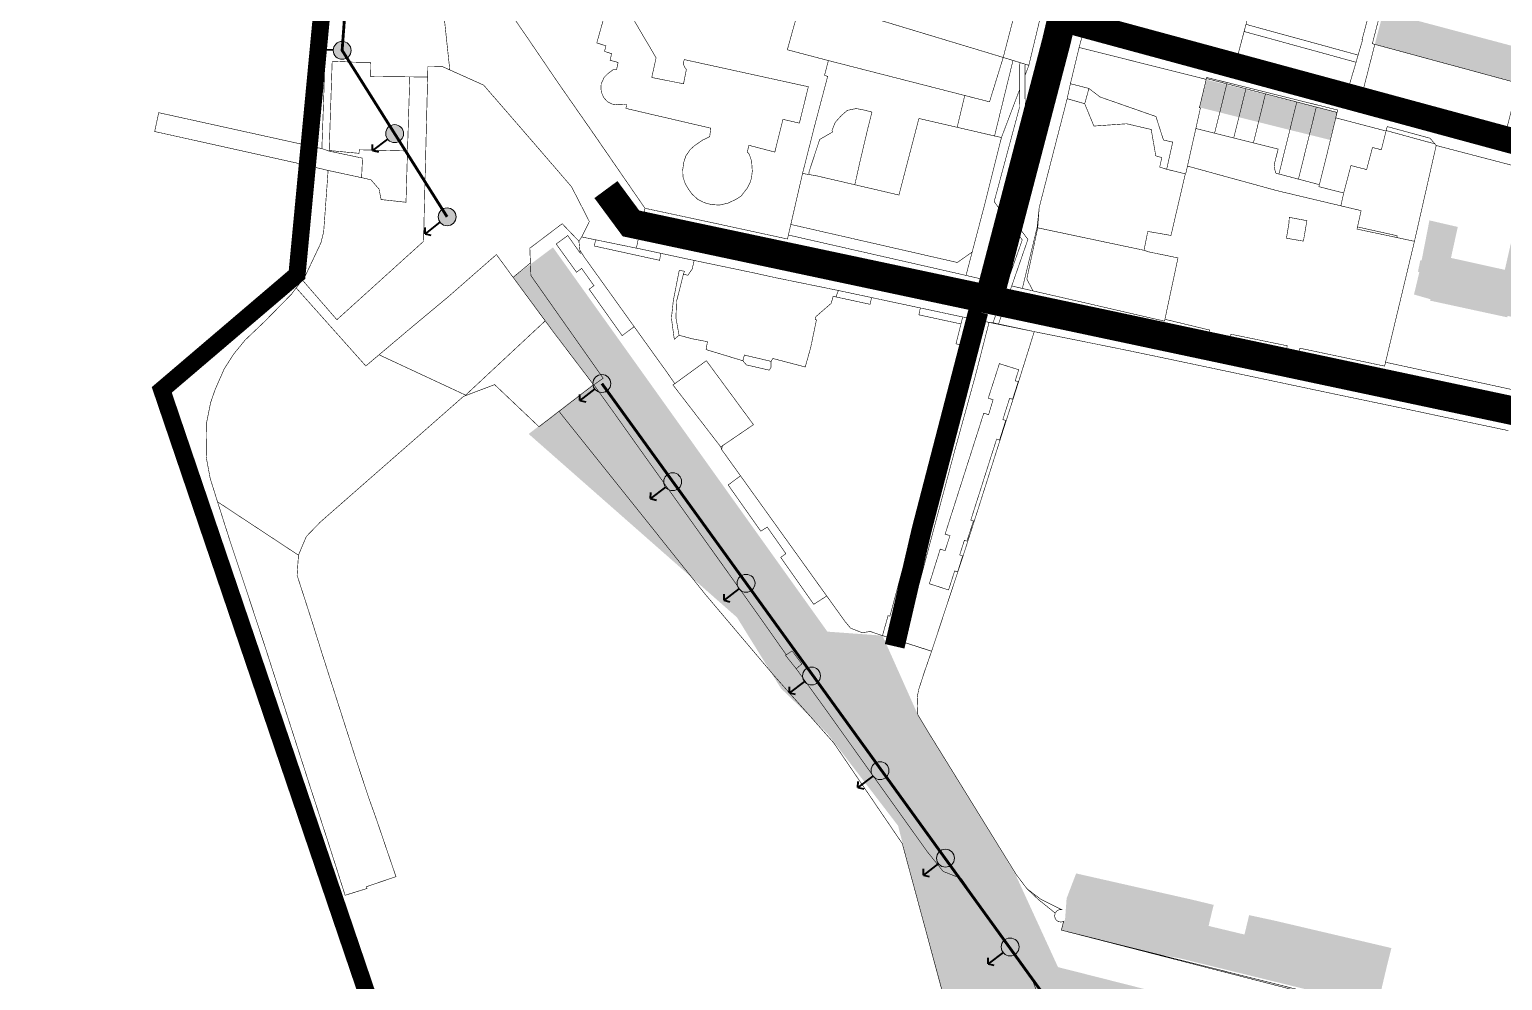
# Model space of a CAD drawing. Header units: millimetres. Extents: x 21689 to 31331, y 37531 to 43751.
# Drawn here: x 25357 to 25871, y 42694 to 43026 of the extents above; entities that cross this region are included whole.
import ezdxf

# ---------------------------------------------------------------- set-up
doc = ezdxf.new("R2010")
doc.units = ezdxf.units.MM
doc.linetypes.add('DASHEDX2', pattern=[1.5, 1, -0.5])
doc.linetypes.add('МЕЖА', pattern=[4, 1, -1, 1, -1])
for name, color, linetype, lineweight in [('0 . 11 - границы ДМ проект', 10, 'МЕЖА', 0), ('0.15 - Видовые раскрытия', 22, 'Continuous', 9), ('CONTUR', 150, 'Continuous', 9)]:
    doc.layers.add(name, color=color, linetype=linetype, lineweight=lineweight)
doc.layers.add('00 Дороги', color=252, linetype='Continuous', lineweight=9, transparency=0.2)
doc.layers.add('24. ценная дореволюц постройка', color=192, linetype='Continuous', lineweight=13, transparency=0.4)
doc.layers.add('00 Парки и скверы', color=114, linetype='Continuous', lineweight=9, true_color=0x00a945, transparency=0.5)
doc.layers.add('25. ценная историческая застройка сов пер', color=92, linetype='Continuous', lineweight=0, true_color=0x19df16)
doc.linetypes.add('474_2', pattern='A,1,-0.5,[222,geobl2.shx,S=0.1,R=0,X=0,Y=0],-0.5,3', length=5)

# ---------------------------------------------------------------- blocks, each defined once
blk = doc.blocks.new('участки все')
at = {"layer": 'CONTUR', "const_width": 0.2}
for points in [[(2637.72, 5389.82), (2643.83, 5380.96), (2654.81, 5364.81), (2666.89, 5347.5), (2685.04, 5321.14), (2682.03, 5307.23), (2662.95, 5311.14), (2665.63, 5316.53), (2662.67, 5322.31), (2661.99, 5323.65), (2659.42, 5328.64), (2651.29, 5338.09), (2650.46, 5339.05), (2642.74, 5348), (2632.02, 5360.35), (2628.75, 5364.13), (2616.94, 5369.43), (2611.5, 5420.56)], [(2611.49, 5420.56), (2616.94, 5369.43), (2614.25, 5370.65), (2609.3, 5370.64), (2609.22, 5366.95), (2602.98, 5367.02), (2589.21, 5367.17), (2589.26, 5369.6), (2589.3, 5372.04), (2583.26, 5372.14), (2581.68, 5372.22), (2577.53, 5372.41), (2575.91, 5372.49), (2574.86, 5341.3), (2575.05, 5341.28), (2577.2, 5341.08), (2579.3, 5340.88), (2585.27, 5340.32), (2585.39, 5341.56), (2602.18, 5341.14), (2601.66, 5323.24), (2592.98, 5324.19), (2592.26, 5327.83), (2589.45, 5331.07), (2586.17, 5331.83), (2586.49, 5338.63), (2574.86, 5341.1), (2572.31, 5341.96), (2572.99, 5360.89), (2573.89, 5388.66)], [(2839.01, 5386.7), (2836.51, 5377.27), (2833.47, 5364.63), (2832.34, 5359.39), (2830.65, 5352.79), (2828.33, 5343.78), (2822.59, 5321.43), (2821.86, 5314.51), (2817.54, 5296.62), (2816.71, 5293.17), (2812.99, 5294.02), (2818.65, 5310.29), (2808.87, 5323.23), (2817.69, 5356.18), (2817.62, 5367.46), (2818.97, 5371.05), (2824.35, 5393.52)], [(2894.73, 5385.34), (2906.31, 5382.16), (2915.95, 5379.53), (2933.84, 5374.62), (2935.42, 5379.93), (2935.23, 5379.99), (2935.81, 5382.17), (2938.67, 5392.86)], [(2734.28, 5396.69), (2810.03, 5373.79), (2835.47, 5471.65)], [(2737.3, 5385.82), (2734.71, 5376.47), (2749.03, 5372.7), (2747.68, 5367.53), (2748.78, 5367.17), (2744.37, 5350.48), (2740.01, 5333.3), (2735.07, 5311.81), (2734.78, 5310.41), (2707.73, 5316.28), (2685.04, 5321.14), (2666.87, 5347.5), (2654.81, 5364.81), (2643.83, 5380.96), (2637.72, 5389.82)], [(2677.18, 5393.58), (2688.92, 5373.67), (2687.4, 5366.8), (2698.49, 5364.59), (2699.48, 5369.59), (2698.96, 5370.27), (2698.55, 5371.19), (2698.58, 5372.45), (2698.79, 5373.03), (2742.04, 5363.56), (2738.91, 5350.87), (2733.19, 5352.19), (2730.33, 5340.76), (2721.3, 5343.13), (2720.74, 5340.82), (2721.46, 5339.93), (2722.24, 5337.58), (2722.38, 5335.68), (2722.48, 5334.01), (2722.19, 5331.64), (2721.7, 5330.09), (2720.74, 5328.2), (2718.56, 5325.37), (2716.78, 5324.25), (2713.98, 5322.93), (2711.01, 5322.27), (2708.21, 5322.43), (2705.58, 5323.15), (2703.46, 5324.25), (2701.44, 5326.11), (2700.12, 5327.96), (2699.12, 5329.65), (2698.29, 5332.11), (2698.22, 5334.72), (2698.6, 5337.27), (2699.3, 5339.41), (2700.81, 5341.64), (2702.41, 5343.06), (2705.16, 5344.95), (2707.62, 5346.12), (2708.01, 5349.1), (2678.4, 5356), (2678.64, 5357.36), (2677.97, 5357.39), (2675.6, 5357.26), (2673.6, 5357.5), (2671.91, 5358.38), (2670.72, 5359.71), (2670.22, 5360.62), (2669.85, 5361.74), (2669.65, 5362.97), (2669.77, 5364.59), (2670.81, 5366.87), (2672, 5368.06), (2673.86, 5369.46), (2675.15, 5369.67), (2675.67, 5372.04), (2672.87, 5372.81), (2673.4, 5375.09), (2670.92, 5375.91), (2671.41, 5377.83), (2668.23, 5378.86), (2671.41, 5390.17)], [(2677.18, 5393.58), (2688.92, 5373.67), (2687.4, 5366.8), (2698.5, 5364.59), (2699.48, 5369.59), (2698.96, 5370.27), (2698.55, 5371.19), (2698.58, 5372.45), (2698.79, 5373.03), (2742.04, 5363.56), (2738.92, 5350.87), (2733.18, 5352.19), (2730.34, 5340.76), (2721.3, 5343.13), (2720.75, 5340.82), (2721.46, 5339.93), (2722.24, 5337.58), (2722.38, 5335.68), (2722.48, 5334.01), (2722.19, 5331.64), (2721.7, 5330.09), (2720.74, 5328.2), (2718.56, 5325.37), (2716.78, 5324.25), (2713.98, 5322.93), (2711.01, 5322.27), (2708.21, 5322.43), (2705.58, 5323.15), (2703.47, 5324.25), (2701.44, 5326.11), (2700.12, 5327.96), (2699.12, 5329.65), (2698.29, 5332.11), (2698.22, 5334.72), (2698.61, 5337.27), (2699.3, 5339.41), (2700.81, 5341.64), (2702.41, 5343.06), (2705.17, 5344.95), (2707.62, 5346.12), (2708.01, 5349.1), (2678.4, 5356), (2678.64, 5357.36), (2677.97, 5357.39), (2675.6, 5357.26), (2673.6, 5357.5), (2671.91, 5358.38), (2670.72, 5359.71), (2670.21, 5360.62), (2669.85, 5361.74), (2669.65, 5362.97), (2669.77, 5364.59), (2670.81, 5366.87), (2672, 5368.06), (2673.86, 5369.46), (2675.15, 5369.67), (2675.68, 5372.03), (2672.87, 5372.81), (2673.4, 5375.09), (2670.92, 5375.91), (2671.41, 5377.83), (2668.23, 5378.86), (2671.41, 5390.17)], [(2991.27, 5335.17), (2961.09, 5343.06), (2958.95, 5345.59), (2944, 5349.67), (2944, 5349.67), (2943.6, 5348.11), (2926.06, 5352.71), (2926.73, 5355.42), (2881.02, 5366.81), (2880.85, 5366.13), (2842.32, 5375.81), (2836.51, 5377.27), (2839.01, 5386.7), (2891.41, 5372.76), (2935.28, 5361.2), (2935.73, 5362.86), (2960.3, 5356.47), (2985.88, 5349.63)], [(2828.78, 5028.94), (2820.29, 5051.54), (2795.46, 5087.18), (2789.08, 5089.68), (2783.54, 5096.56), (2769.38, 5116.38), (2755.15, 5136.32), (2747.73, 5146.72), (2737.82, 5160.42), (2739.77, 5162.11), (2736.39, 5166.66), (2734.33, 5165.29), (2725.27, 5178.18), (2712.59, 5195.97), (2695.97, 5219.24), (2683.68, 5236.44), (2673.96, 5250.13), (2667.21, 5259.54), (2670.46, 5261.81), (2645.25, 5297.64), (2644.86, 5307.21), (2644.86, 5307.21), (2654.41, 5314.43), (2656.16, 5315.75), (2661.99, 5309.65), (2662.34, 5306.45), (2662.43, 5305.5), (2658.1, 5311.62), (2654.07, 5308.68), (2661.14, 5298.84), (2662.95, 5300.15), (2667.24, 5294.13), (2665.56, 5292.9), (2677.08, 5276.7), (2681.27, 5279.82), (2688.33, 5269.97), (2692.61, 5264.04), (2695.45, 5259.93), (2694.81, 5259.47), (2711.48, 5237.85), (2711.78, 5236.94), (2718.37, 5227.76), (2714.07, 5224.56), (2725.43, 5208.45), (2727.7, 5209.87), (2729.94, 5206.67), (2734.2, 5200.59), (2732.4, 5199.29), (2743.92, 5182.91), (2748.45, 5185.81), (2754.86, 5176.89), (2756.77, 5174.59), (2760.75, 5173.03), (2763.7, 5173.41), (2766.92, 5172.31), (2771.11, 5171), (2773.67, 5170.19), (2785.04, 5166.53), (2782.41, 5158.97), (2780.56, 5153.2), (2780.01, 5150.53), (2780.23, 5144.4), (2783.39, 5139.08), (2789.53, 5129.16), (2798.98, 5113.86), (2814.68, 5088.43), (2818.34, 5083.62), (2822.21, 5079.95), (2828.15, 5075.15), (2827.97, 5074.2), (2828.11, 5073.38), (2828.55, 5072.67), (2829.25, 5072.16), (2830.16, 5072.01), (2831.1, 5072.27), (2830.32, 5069.19), (2941.1, 5040.68)], [(2791.12, 5039.11), (2774.81, 5099.4), (2750.86, 5134.6), (2730.18, 5157.9), (2706.09, 5186.39), (2655.05, 5250.26), (2666.69, 5259.2), (2667.13, 5259.48), (2653.34, 5277.65), (2639.03, 5297.04), (2639.03, 5297.04), (2645.07, 5302.04), (2645.25, 5297.64), (2670.46, 5261.81), (2667.21, 5259.54), (2673.96, 5250.13), (2683.69, 5236.44), (2695.97, 5219.24), (2712.6, 5195.97), (2725.27, 5178.18), (2734.34, 5165.28), (2734.07, 5165.1), (2737.82, 5160.42), (2747.73, 5146.72), (2755.15, 5136.32), (2769.38, 5116.38), (2783.54, 5096.56), (2789.08, 5089.68), (2795.46, 5087.18), (2820.3, 5051.54), (2828.78, 5028.93)], [(2986.28, 5243.54), (2960.3, 5249.02), (2948.46, 5251.54), (2925.27, 5256.38), (2889.51, 5263.94), (2866.28, 5268.84), (2854.4, 5271.32), (2845.82, 5273.07), (2820.86, 5278.09), (2808.39, 5280.76), (2812.99, 5294.02), (2812.99, 5294.02), (2820.42, 5292.31), (2831.52, 5289.76), (2845.37, 5286.58), (2863.09, 5282.49), (2866.31, 5281.76), (2866.45, 5282.4), (2882.07, 5278.63), (2881.74, 5276.99), (2889.08, 5275.5), (2889.47, 5277.19), (2909.12, 5273.15), (2908.82, 5271.57), (2913.22, 5270.75), (2913.54, 5272.31), (2943.09, 5266.06), (2943.41, 5267.4), (3002.03, 5254.74)], [(2986.28, 5243.54), (2960.3, 5249.02), (2948.46, 5251.54), (2925.27, 5256.38), (2889.51, 5263.94), (2866.28, 5268.84), (2854.4, 5271.32), (2845.82, 5273.07), (2820.86, 5278.09), (2814.85, 5258.89), (2809.39, 5241.73), (2802.14, 5218.9), (2796.6, 5201.57), (2785.26, 5167.17), (2782.41, 5158.97), (2780.56, 5153.2), (2780.01, 5150.53), (2780.23, 5144.4), (2783.39, 5139.08), (2789.53, 5129.16), (2798.98, 5113.86), (2814.68, 5088.43), (2818.34, 5083.62), (2823.02, 5080.05), (2827.91, 5077.61), (2830.43, 5076.34), (2829.62, 5076.37), (2828.8, 5075.94), (2828.15, 5075.15), (2827.97, 5074.2), (2828.11, 5073.38), (2828.55, 5072.67), (2829.25, 5072.16), (2830.16, 5072.01), (2831.1, 5072.27), (2830.32, 5069.19), (2941.69, 5041.19)]]:
    blk.add_lwpolyline(points, dxfattribs=at)
for points in [[(2818.97, 5371.05), (2810.03, 5373.79), (2835.47, 5471.65), (2838.55, 5470.89), (2842.62, 5469.81), (2818.97, 5371.05)], [(2839.01, 5386.7), (2843.41, 5403.24), (2851.45, 5401.09), (2865.47, 5397.36), (2895.78, 5389.29), (2891.41, 5372.76), (2839.01, 5386.7)], [(2945.16, 5403.11), (2999.93, 5389.19), (3009.76, 5398.12), (3017.92, 5391.53), (3026.17, 5383.74), (3033.2, 5375.93), (3031.33, 5374.37), (3026.06, 5354.91), (2989.75, 5364.78), (2939.68, 5378.36), (2938.81, 5378.6), (2945.16, 5403.11)], [(2739.99, 5394.95), (2810.03, 5373.79), (2805.25, 5358.3), (2749.03, 5372.7), (2734.7, 5376.47), (2737.3, 5385.82), (2739.99, 5394.95)], [(2933.14, 5372.11), (2930.78, 5364.2), (2891.92, 5374.7), (2894.06, 5382.85), (2933.14, 5372.11)], [(2894.73, 5385.34), (2933.84, 5374.62), (2933.14, 5372.11), (2894.06, 5382.85), (2894.73, 5385.34)], [(2873.56, 5333.15), (2873.69, 5333.11), (2878.84, 5356.17), (2878.48, 5356.26), (2878.51, 5356.36), (2880.85, 5366.13), (2842.32, 5375.81), (2836.51, 5377.27), (2833.47, 5364.63), (2839.93, 5362.97), (2843.77, 5360.01), (2863.31, 5353.17), (2865.94, 5344.96), (2869.17, 5344.25), (2867.06, 5334.76), (2873.56, 5333.15)], [(2989.75, 5364.78), (2985.88, 5349.63), (2960.3, 5356.47), (2935.73, 5362.86), (2939.68, 5378.36), (2989.75, 5364.78)], [(2575.91, 5372.49), (2577.53, 5372.41), (2581.68, 5372.22), (2583.26, 5372.14), (2589.3, 5372.04), (2589.26, 5369.6), (2589.21, 5367.17), (2602.98, 5367.02), (2602.18, 5341.14), (2585.39, 5341.56), (2585.27, 5340.32), (2579.3, 5340.88), (2577.2, 5341.08), (2575.05, 5341.28), (2574.86, 5341.3), (2575.91, 5372.49)], [(2810.03, 5373.79), (2813.44, 5372.75), (2807, 5346.38), (2795.09, 5349.14), (2793.96, 5349.39), (2796.61, 5360.51), (2805.25, 5358.3), (2810.03, 5373.79)], [(2815.94, 5371.98), (2817.72, 5371.43), (2817.59, 5370.89), (2817.69, 5356.18), (2808.87, 5323.23), (2818.65, 5310.29), (2812.99, 5294.02), (2808.39, 5280.76), (2806.47, 5281.17), (2811.16, 5294.45), (2816.67, 5310.09), (2806.88, 5323.46), (2815.72, 5356.41), (2815.79, 5371.3), (2815.94, 5371.98)], [(2609.3, 5370.64), (2608.38, 5334.07), (2607.77, 5309.59), (2577.55, 5282.24), (2565.49, 5296.11), (2563.36, 5293.33), (2587.64, 5266.1), (2603.78, 5279.73), (2616.44, 5290.28), (2633.21, 5304.99), (2639.03, 5297.04), (2645.07, 5302.04), (2644.86, 5307.21), (2654.41, 5314.43), (2656.16, 5315.75), (2661.99, 5309.65), (2662.95, 5311.14), (2665.63, 5316.53), (2662.67, 5322.31), (2661.98, 5323.65), (2659.42, 5328.64), (2651.29, 5338.09), (2650.45, 5339.05), (2642.73, 5348), (2632.03, 5360.35), (2628.75, 5364.13), (2614.25, 5370.65), (2609.3, 5370.64)], [(2602.98, 5367.02), (2609.22, 5366.95), (2608.38, 5334.07), (2607.77, 5309.59), (2577.55, 5282.24), (2565.49, 5296.11), (2566.57, 5297.65), (2571.96, 5309.04), (2572.94, 5312.92), (2574.49, 5334.34), (2586.17, 5331.83), (2589.45, 5331.07), (2592.26, 5327.83), (2592.98, 5324.19), (2601.66, 5323.24), (2602.18, 5341.14), (2602.98, 5367.02)], [(2880.92, 5366.43), (2878.48, 5356.26), (2878.84, 5356.17), (2877.23, 5348.98), (2883.78, 5347.34), (2888.05, 5364.58), (2880.92, 5366.43)], [(2803.32, 5321.57), (2809.41, 5345.83), (2815.74, 5362.55), (2815.72, 5356.41), (2806.88, 5323.46), (2816.67, 5310.09), (2811.16, 5294.45), (2797.05, 5297.71), (2799.2, 5305.88), (2803.32, 5321.57)], [(2867.06, 5334.76), (2869.17, 5344.25), (2865.94, 5344.96), (2863.31, 5353.17), (2843.77, 5360.01), (2839.93, 5362.97), (2838.46, 5357.64), (2841.66, 5349.84), (2853.1, 5350.64), (2861.66, 5348.65), (2863.26, 5339.44), (2865.36, 5338.84), (2864.63, 5335.54), (2867.06, 5334.76)], [(2888.05, 5364.58), (2883.78, 5347.34), (2890.46, 5345.68), (2894.71, 5362.85), (2888.05, 5364.58)], [(2894.71, 5362.85), (2890.46, 5345.68), (2897.32, 5343.96), (2901.54, 5361.08), (2894.71, 5362.85)], [(2901.54, 5361.08), (2897.32, 5343.96), (2905.95, 5341.8), (2904.77, 5337.1), (2904.57, 5335.85), (2904.58, 5335.37), (2905.14, 5333.4), (2906.23, 5333.11), (2912.45, 5358.25), (2901.54, 5361.08)], [(2755.65, 5355.32), (2758.74, 5355.95), (2761.48, 5355.43), (2764.23, 5354.72), (2762.82, 5349.16), (2759.94, 5336.93), (2758.25, 5329.36), (2745.03, 5332.44), (2742.19, 5332.94), (2742.31, 5333.95), (2746, 5345.17), (2750.44, 5347.73), (2750.31, 5348.41), (2751.45, 5351.17), (2753.55, 5353.51), (2755.65, 5355.32)], [(2859.16, 5306.48), (2860.45, 5313.05), (2862.45, 5312.73), (2868.55, 5311.66), (2869.25, 5314.61), (2873.56, 5333.15), (2867.06, 5334.76), (2864.63, 5335.54), (2865.36, 5338.84), (2863.26, 5339.44), (2861.66, 5348.65), (2853.1, 5350.64), (2841.66, 5349.84), (2838.46, 5357.64), (2832.34, 5359.39), (2830.65, 5352.79), (2828.33, 5343.78), (2822.59, 5321.43), (2822.06, 5314.31), (2859.16, 5306.48)], [(2912.45, 5358.25), (2906.23, 5333.11), (2913.03, 5331.32), (2919.26, 5356.48), (2912.45, 5358.25)], [(2919.26, 5356.48), (2913.03, 5331.32), (2920.33, 5329.39), (2922.64, 5338.62), (2926.06, 5352.71), (2926.44, 5354.62), (2919.26, 5356.48)], [(2513.97, 5347.94), (2515.39, 5354.51), (2572.31, 5341.96), (2574.86, 5341.1), (2586.49, 5338.63), (2586.17, 5331.83), (2574.49, 5334.34), (2566.86, 5336.19), (2513.97, 5347.94)], [(2780.61, 5352.48), (2795.09, 5349.14), (2809.41, 5345.83), (2803.32, 5321.57), (2799.2, 5305.88), (2794.01, 5302.22), (2735.93, 5315.5), (2740.01, 5333.3), (2745.04, 5332.44), (2773.65, 5325.77), (2780.61, 5352.48)], [(2926.06, 5352.71), (2943.6, 5348.11), (2941.95, 5341.57), (2938.86, 5342.35), (2936.81, 5334.65), (2931.35, 5336.06), (2928.82, 5326.48), (2920.15, 5328.68), (2922.58, 5338.37), (2926.06, 5352.71)], [(2943.63, 5348.27), (2943.6, 5348.11), (2941.95, 5341.57), (2938.86, 5342.35), (2936.81, 5334.65), (2931.35, 5336.06), (2929.54, 5329.21), (2928.82, 5326.48), (2927.83, 5321.99), (2934.9, 5320.32), (2933.64, 5314.64), (2947.48, 5311.55), (2947.35, 5310.92), (2953.51, 5309.62), (2961.09, 5343.06), (2960.56, 5343.68), (2957.71, 5344.41), (2943.63, 5348.27)], [(2961.09, 5343.06), (2991.27, 5335.17), (2991.12, 5334.68), (2990.52, 5332.62), (2988.46, 5320.03), (2987.76, 5309.99), (2993.91, 5308.88), (3001.67, 5307.49), (3011.42, 5305.1), (3012.11, 5304.94), (3007.11, 5280.33), (3002.03, 5254.74), (2943.41, 5267.4), (2953.51, 5309.62), (2961.09, 5343.06)], [(2859.16, 5306.48), (2860.45, 5313.05), (2862.45, 5312.73), (2868.55, 5311.66), (2869.25, 5314.61), (2873.56, 5333.15), (2873.69, 5333.11), (2874.31, 5335.87), (2905.59, 5327.28), (2934.9, 5320.32), (2933.47, 5313.88), (2953.51, 5309.62), (2943.09, 5266.06), (2913.54, 5272.31), (2913.22, 5270.75), (2908.82, 5271.57), (2909.12, 5273.15), (2889.47, 5277.19), (2889.08, 5275.5), (2881.74, 5276.99), (2882.07, 5278.63), (2866.45, 5282.4), (2871, 5303.81), (2870.02, 5304.02), (2869.3, 5304.17), (2867.13, 5304.63), (2860.8, 5305.92), (2859.16, 5306.48)], [(2685.04, 5321.14), (2707.73, 5316.28), (2734.78, 5310.41), (2735.07, 5311.81), (2797.05, 5297.71), (2811.16, 5294.45), (2806.47, 5281.17), (2805.16, 5281.3), (2800.07, 5282.41), (2795.89, 5283.2), (2764.1, 5289.98), (2752.08, 5292.54), (2730.66, 5296.9), (2722.78, 5298.64), (2702.18, 5302.94), (2684.01, 5306.83), (2682.03, 5307.23), (2685.04, 5321.14)], [(2799.2, 5305.88), (2797.05, 5297.71), (2735.07, 5311.81), (2735.93, 5315.5), (2794.01, 5302.22), (2799.2, 5305.88)], [(2871, 5303.81), (2870.02, 5304.02), (2869.3, 5304.17), (2867.13, 5304.63), (2860.8, 5305.92), (2859.16, 5306.48), (2822.55, 5314.22), (2822.06, 5314.31), (2818.26, 5296.45), (2820.42, 5292.31), (2831.52, 5289.76), (2845.37, 5286.58), (2863.09, 5282.49), (2866.31, 5281.76), (2871, 5303.81)], [(2909.84, 5317.98), (2915.98, 5316.81), (2914.76, 5309.67), (2908.84, 5310.7), (2909.7, 5315.86), (2909.84, 5317.98)], [(2654.07, 5308.68), (2658.1, 5311.62), (2662.43, 5305.5), (2662.34, 5306.45), (2663.97, 5303.95), (2681.27, 5279.82), (2677.08, 5276.7), (2665.56, 5292.9), (2667.24, 5294.13), (2662.95, 5300.15), (2661.14, 5298.84), (2654.07, 5308.68)], [(2662.95, 5311.14), (2667.82, 5310.14), (2667.37, 5307.97), (2690.14, 5302.98), (2690.55, 5305.43), (2700.4, 5303.32), (2702.18, 5302.94), (2701.54, 5299.99), (2700.02, 5297.75), (2698.45, 5298.14), (2698.82, 5299.16), (2696.99, 5299.47), (2694.94, 5289.02), (2694.27, 5282.82), (2695.26, 5275.42), (2696.93, 5276.83), (2701.6, 5275.57), (2706.83, 5274.58), (2706.36, 5271.82), (2719.2, 5267.92), (2720.4, 5266.49), (2728.39, 5264.63), (2729.03, 5265.61), (2729.04, 5267.71), (2729.63, 5268.72), (2740.95, 5265.75), (2742.85, 5272.51), (2744.87, 5282.22), (2744.44, 5282.31), (2744.66, 5283.31), (2750, 5287.96), (2750.7, 5290.41), (2763.56, 5287.63), (2764.1, 5289.98), (2781.11, 5286.35), (2780.6, 5283.95), (2795.28, 5280.77), (2793.55, 5273.84), (2795.77, 5273.25), (2770.5, 5178.76), (2769.84, 5178.92), (2767.91, 5171.99), (2766.92, 5172.31), (2763.7, 5173.41), (2760.75, 5173.03), (2756.77, 5174.59), (2754.86, 5176.89), (2711.78, 5236.94), (2712.05, 5238.23), (2722.89, 5245.61), (2706.46, 5267.94), (2695.45, 5259.93), (2692.61, 5264.04), (2688.33, 5269.97), (2663.97, 5303.95), (2662.34, 5306.45), (2661.99, 5309.65), (2662.95, 5311.14)], [(2592.27, 5270), (2603.78, 5279.73), (2616.44, 5290.28), (2633.21, 5304.99), (2639.03, 5297.04), (2650.23, 5281.84), (2622.46, 5255.93), (2592.27, 5270)], [(2701.54, 5299.99), (2700.02, 5297.75), (2698.45, 5298.14), (2696.05, 5288.61), (2695.84, 5282.89), (2696.93, 5276.83), (2701.6, 5275.57), (2706.83, 5274.58), (2706.36, 5271.82), (2719.2, 5267.92), (2719.71, 5269.91), (2729.04, 5267.71), (2729.63, 5268.72), (2740.95, 5265.75), (2742.85, 5272.51), (2744.87, 5282.22), (2744.44, 5282.31), (2744.66, 5283.31), (2750, 5287.96), (2750.7, 5290.41), (2751.66, 5290.2), (2752.52, 5292.45), (2730.66, 5296.9), (2722.78, 5298.64), (2702.18, 5302.94), (2701.54, 5299.99)], [(2592.27, 5270), (2622.46, 5255.93), (2622.27, 5255.69), (2621.7, 5255.47), (2605.69, 5241.38), (2587.36, 5225.31), (2571.77, 5211.63), (2566.87, 5206.57), (2564.14, 5200.06), (2535.9, 5218.7), (2535.78, 5219.07), (2533.35, 5226.85), (2531.95, 5234.3), (2532.12, 5246.49), (2533.49, 5253.32), (2535.09, 5257.93), (2538.24, 5265.09), (2541.51, 5270.22), (2545.54, 5275.15), (2552.34, 5281.62), (2561.75, 5291.21), (2563.36, 5293.33), (2587.64, 5266.1), (2592.27, 5270)], [(2622.27, 5255.69), (2622.46, 5255.93), (2650.23, 5281.84), (2653.33, 5277.65), (2667.13, 5259.48), (2666.69, 5259.2), (2648.07, 5244.89), (2632.58, 5259.59), (2622.27, 5255.69)], [(2769.84, 5178.92), (2770.5, 5178.76), (2795.77, 5273.25), (2793.55, 5273.84), (2795.89, 5283.2), (2800.07, 5282.41), (2805.08, 5281.31), (2802.56, 5271.44), (2800.33, 5262.75), (2793.14, 5236.67), (2787.76, 5216.53), (2780.39, 5188.86), (2778.41, 5181.6), (2776.79, 5175.79), (2775.2, 5169.71), (2771.11, 5171), (2767.91, 5171.99), (2769.84, 5178.92)], [(2805.08, 5281.31), (2820.86, 5278.09), (2815.37, 5260.57), (2815.25, 5260.61), (2814.2, 5260.93), (2815.43, 5264.78), (2808.69, 5266.92), (2804.81, 5254.85), (2806.49, 5254.33), (2804.93, 5249.11), (2803.24, 5249.61), (2789.76, 5207.42), (2791.45, 5206.87), (2789.74, 5201.64), (2788.05, 5202.17), (2784.25, 5190.09), (2790.97, 5187.93), (2793.08, 5194.57), (2794.17, 5194.21), (2785.26, 5167.17), (2785.05, 5166.56), (2775.2, 5169.71), (2776.79, 5175.79), (2778.4, 5181.6), (2780.39, 5188.86), (2787.76, 5216.54), (2793.14, 5236.67), (2800.33, 5262.75), (2805.08, 5281.31)], [(2694.81, 5259.47), (2706.46, 5267.94), (2722.89, 5245.61), (2711.48, 5237.85), (2694.81, 5259.47)], [(2808.69, 5266.92), (2815.43, 5264.78), (2814.2, 5260.93), (2815.25, 5260.61), (2813.31, 5254.49), (2812.25, 5254.82), (2809.9, 5247.4), (2810.9, 5247.08), (2808.75, 5240.25), (2807.72, 5240.57), (2798.72, 5212.32), (2799.64, 5212.04), (2797.38, 5204.99), (2796.48, 5205.27), (2794.85, 5200.15), (2795.88, 5199.82), (2794.12, 5194.22), (2793.08, 5194.57), (2790.97, 5187.93), (2784.25, 5190.09), (2788.05, 5202.17), (2789.74, 5201.64), (2791.45, 5206.87), (2789.76, 5207.42), (2803.24, 5249.61), (2804.93, 5249.11), (2806.49, 5254.33), (2804.81, 5254.85), (2808.69, 5266.92)], [(2714.07, 5224.56), (2718.37, 5227.76), (2748.45, 5185.81), (2743.92, 5182.91), (2732.4, 5199.29), (2734.2, 5200.59), (2729.94, 5206.67), (2727.7, 5209.87), (2725.43, 5208.45), (2714.07, 5224.56)], [(2535.9, 5218.7), (2564.14, 5200.06), (2563.67, 5193.04), (2568.96, 5176.66), (2572.54, 5165.21), (2578.97, 5145.12), (2583.66, 5130.5), (2588.45, 5115.96), (2591.44, 5107.59), (2594.23, 5099.38), (2598.16, 5087.86), (2587.87, 5084.36), (2588.08, 5083.73), (2580.41, 5081.36), (2575.51, 5096.75), (2567.47, 5121.57), (2559.68, 5145.75), (2552.68, 5167.51), (2546.83, 5185.25), (2540.23, 5205.09), (2535.9, 5218.7)], [(2736.39, 5166.66), (2739.77, 5162.11), (2737.82, 5160.42), (2734.07, 5165.1), (2736.39, 5166.66)]]:
    blk.add_lwpolyline(points, close=True, dxfattribs=at)
blk = doc.blocks.new('трасса вид раскр')
at = {"layer": '0.15 - Видовые раскрытия', "transparency": 33554687}
h = blk.add_hatch(color=256, dxfattribs=at)
h.dxf.hatch_style = 1
h.paths.add_polyline_path([(-2.77, -1.43, 1), (2.77, 1.43, 1)])
at = {"layer": '0.15 - Видовые раскрытия', "lineweight": 40}
for p, q in [((1.42, -2.78), (4.42, -8.62)), ((4.42, -8.62), (2.35, -8.22)), ((4.42, -8.62), (5.3, -6.7))]:
    blk.add_line(p, q, dxfattribs=at)
at = {"layer": '0.15 - Видовые раскрытия'}
blk.add_circle((0, 0), 3.12, dxfattribs=at)
blk = doc.blocks.new('стрелка вид улицы')
at = {"layer": '0.15 - Видовые раскрытия', "linetype": '474_2'}
h = blk.add_hatch(color=256, dxfattribs=at)
h.dxf.hatch_style = 1
h.paths.add_polyline_path([(-23.36, -2.99), (-23.36, 2.99), (-26.54, 0)])
at = {"layer": '0.15 - Видовые раскрытия', "const_width": 0.2}
blk.add_lwpolyline([(-23.36, -2.99), (-23.36, 2.99), (-26.54, 0), (-23.36, -2.99)], dxfattribs=at)
at = {"layer": '0.15 - Видовые раскрытия', "linetype": '474_2', "const_width": 1}
blk.add_lwpolyline([(-23.36, 0), (0, 0)], dxfattribs=at)

msp = doc.modelspace()

# ---------------------------------------------------------------- hatches: boundary and pattern name
at = {"layer": '00 Парки и скверы'}
h = msp.add_hatch(color=256, dxfattribs=at)
h.dxf.hatch_style = 1
h.paths.add_polyline_path([(25700.86, 42731.39), (25666.98, 42786.76), (25654.66, 42814.35), (25635.43, 42815.73), (25539.7, 42949.84), (25525.77, 42939.39), (25553.68, 42902.1), (25531.22, 42884.73), (25603.9, 42820.7), (25619.21, 42795.95), (25635.29, 42780.36), (25660.09, 42747.98), (25665, 42728.99), (25677.81, 42680.74), (25678.34, 42648.87), (25675.45, 42616.71), (25665.89, 42592.68), (25630.32, 42548.98), (25602.54, 42537.36), (25484.38, 42400.01), (25455.9, 42368.11), (25448.17, 42354.04), (25436.67, 42343.43), (25412.81, 42327.11), (25424.6, 42316.75), (25429.11, 42321.88), (25459.92, 42294.33), (25475.11, 42315.76), (25497.97, 42338.29), (25508.52, 42348.61), (25526.65, 42373.74), (25530.46, 42385.75), (25547.86, 42407.69), (25545.14, 42409.83), (25558.73, 42425.01), (25597.99, 42462.86), (25611.39, 42480.47), (25617.71, 42478.8), (25626.75, 42490.05), (25625.36, 42494.39), (25666.37, 42542.07), (25700.51, 42575.21), (25724.02, 42568.18), (25828.58, 42540.93), (25840.79, 42546.57), (25869.47, 42659.72), (25715.89, 42698.64)])
at = {"layer": '24. ценная дореволюц постройка'}
h = msp.add_hatch(color=192, dxfattribs=at)
h.dxf.hatch_style = 1
h.paths.add_polyline_path([(25829.41, 43032.13), (25826.43, 43020.72), (25912.81, 42997.29), (25918.08, 43016.73), (25913.22, 43022.32), (25907.62, 43023.79), (25904.3, 43012.21)])
h = msp.add_hatch(color=192, dxfattribs=at)
h.dxf.hatch_style = 1
h.paths.add_polyline_path([(25765.25, 42998.72), (25810.77, 42987.36), (25813.26, 42996.96), (25767.77, 43008.37)])
at = {"layer": '25. ценная историческая застройка сов пер', "lineweight": 30, "true_color": 0x19df16, "transparency": 33554585}
h = msp.add_hatch(color=92, dxfattribs=at)
h.dxf.hatch_style = 1
h.paths.add_polyline_path([(25881.2, 42937.38), (25878.42, 42924.7), (25872.75, 42925.93), (25872.64, 42925.44), (25845.7, 42931.27), (25845.81, 42931.76), (25840.1, 42933.41), (25841.94, 42941.11), (25841.48, 42941.39), (25842.31, 42945.35), (25842.77, 42945.35), (25845.48, 42959.28), (25855.37, 42956.99), (25853, 42946.18), (25871.79, 42942.02), (25874.28, 42952.95), (25884.09, 42951.01), (25881.32, 42937.99)])
h = msp.add_hatch(color=92, dxfattribs=at)
h.dxf.hatch_style = 1
h.paths.add_polyline_path([(25716.96, 42711.53), (25717.64, 42714.61), (25718.28, 42715.01), (25718.32, 42714.81), (25718.9, 42722.65), (25722.22, 42731.34), (25762.81, 42722.15), (25770.2, 42720.37), (25768.43, 42713.02), (25780.95, 42710.01), (25782.58, 42716.78), (25791.53, 42714.85), (25832.2, 42705.3), (25830.35, 42697.77), (25827.92, 42687.47), (25827.17, 42684.81), (25758.12, 42701.77), (25750, 42703.15)])

# ---------------------------------------------------------------- linework, layer by layer
at = {"layer": '0 . 11 - границы ДМ проект', "color": 7, "linetype": 'DASHEDX2', "lineweight": 100, "ltscale": 9, "transparency": 33554687, "const_width": 6, "flags": 128}
msp.add_lwpolyline([(22946.73, 37638.63), (22902.58, 38352.1), (23040.31, 38403.75), (23117.29, 38401.21), (23331.14, 38342.16), (23767.92, 38429.68), (23839.74, 38479.18), (23935.86, 38610.42), (23988.4, 38646.95), (24015.49, 38690.25), (24098.85, 38777.82), (24145.03, 38828.88), (24135.93, 38857.75), (24309.79, 39159.02), (24384.58, 39142.81), (24479.69, 39275.04), (24546.54, 39209.37), (24750.01, 39350.13), (25003.88, 39639.8), (25413.16, 40107.12), (25363.28, 40286.2), (24989.23, 40491.14), (25395.28, 40838.84), (25660.56, 41058.12), (25845.24, 41208.92), (25792.92, 41266.23), (25888.27, 41383.12), (26058.63, 41521.65), (26092.2, 41658.69), (26130.83, 41752.53), (26159.07, 41742.27), (26300.9, 42104.41), (26325.34, 42112.11), (26524.48, 42049.12), (26659.52, 41994.11), (26661.3, 41997.38), (26646.24, 42050.67), (26706.46, 42026.98), (26859.65, 41970.83), (27006.59, 41919.76), (27172.98, 41911.41), (27384.06, 41951.12), (27369.53, 42033.59), (27673.24, 42086.3), (27976.36, 41979.69), (28033.35, 41963.23), (28102.86, 41962.56), (28159.54, 41928.27), (28328.6, 41835.14), (28499.53, 41807.33), (28720.17, 41761.45), (29052.46, 41622.84), (29045.52, 41606.09), (29058.02, 41600.92), (29065.19, 41619.05), (29089.18, 41611.33), (29476.61, 41567.37), (29694.11, 41552.14), (29707.83, 41609), (29818.28, 41584.5), (29941.9, 41545.71), (30079.67, 41531.57), (30099.06, 41598.9), (30133.54, 41631.15), (30187.93, 41657.25), (30321.66, 41749.67), (30401.38, 41749.67), (30509.19, 41676.74), (30617.63, 41749.67), (30608.36, 41787.7), (30599.77, 41907.5), (30613.25, 41930.65), (30611.36, 41954.39), (30596.2, 41953.51), (30593.67, 42010.25), (30597.05, 42063.37), (30605.38, 42235.81), (30665.45, 42236.17), (30657.33, 42284.13), (30610.32, 42363.4), (30625.51, 42373.52), (30633.15, 42373.02), (30649.52, 42377.68), (30654.81, 42423.45), (30716.03, 42430.23), (30760.54, 42567.65), (30765.8, 42586.36), (30791.95, 42710.49), (30846.37, 42699.4), (30866.74, 42759.78), (30939.13, 42753.23), (31030.96, 42735.49), (31057.16, 42750.28), (31131.35, 42919.39), (31178.71, 43049.99), (31223.9, 43155.77), (31261.16, 43239.22), (31200.23, 43266.25), (31159.04, 43264.62), (31092.9, 43324.59), (31030.84, 43397.77), (30974.06, 43434.01), (30837.68, 43448.49), (30812.71, 43443.57), (30797.57, 43373.26), (30670.04, 43084.43), (30627.79, 42979.09), (30572.79, 42815.93), (30581.39, 42739.2), (30580.07, 42670.05), (30572.53, 42633.02), (30553.34, 42565.66), (30547.4, 42556.65), (30525.72, 42505.25), (30514.51, 42510.11), (30479.51, 42425.86), (30461.95, 42345.38), (30464.75, 42236.14), (30403.52, 42231.72), (30362, 42222.3), (30262.37, 42221.19), (30097.98, 42200.41), (30088.95, 42269.89), (30058.49, 42273.9), (30000.91, 42267.83), (30008.93, 42181.88), (29926.02, 42170.86), (29838.04, 42159.36), (29837.12, 42151.42), (29801.62, 42150.52), (29804.08, 42118.48), (29746.29, 42112.77), (29727.01, 42117.61), (29726.77, 42121.26), (29669.99, 42116.48), (29667.12, 42186.75), (29663.62, 42276.82), (29664.83, 42334.2), (29729.67, 42336.19), (29743.29, 42425.8), (29681.45, 42426.64), (29599.85, 42422.04), (29585.29, 42460.05), (29593.55, 42547.9), (29586.23, 42640.93), (29612.42, 42670.26), (29566.57, 42703.24), (29536.55, 42712.38), (29485.13, 42721.11), (29445.22, 42718.94), (29271.87, 42704.28), (29252.91, 42692.41), (29197.95, 42673.04), (29178.85, 42668.77), (29146.59, 42665.68), (29091.04, 42663.1), (29090.12, 42694.39), (29093.43, 42735.41), (29109.46, 42731.74), (29114.94, 42754.25), (29105.61, 42762.57), (29115.3, 42813.46), (29163.59, 42900), (29195.32, 42957.41), (29200.53, 43020.6), (29169.03, 43102.91), (29094.39, 43130.16), (29034.07, 43130.54), (28931.05, 43118.37), (28819.4, 43060.11), (28798.63, 43021.64), (28799.74, 42985.88), (28707.96, 42909.03), (28686.59, 42891.68), (28665.24, 42871.73), (28655.12, 42859.97), (28647.85, 42848.5), (28636.35, 42823.08), (28630.36, 42817.18), (28632.11, 42786.97), (28651.56, 42783.79), (28691.78, 42770.28), (28688.63, 42759.99), (28685.9, 42758.4), (28674.4, 42734.05), (28670.96, 42721.95), (28465.92, 42806.49), (28422.23, 42822.02), (28375.9, 42835.07), (28353.71, 42839.03), (28334.9, 42842.59), (28324.45, 42844.67), (28310.37, 42860.64), (28285.15, 42868.53), (28273.81, 42871.97), (28249.69, 42869.4), (28186.52, 42849.62), (28159.73, 42849.83), (28118.75, 42863.99), (28094.8, 42888.25), (28084.71, 42900.92), (28068.74, 42924.62), (28025.62, 42901.74), (28004.08, 42892.7), (27951.92, 42913.21), (27851.65, 42849.79), (27793.9, 42819.52), (27766.59, 42881.7), (27711.88, 42969.56), (27682.2, 43019.56), (27636.09, 43064.5), (27679.04, 43117.9), (27700.16, 43145.1), (27730.28, 43232.44), (27705.35, 43256.96), (27691.79, 43306.56), (27688.55, 43316.07), (27675.1, 43337.74), (27671.02, 43346.91), (27667.81, 43356.54), (27665.87, 43367.34), (27665.76, 43376.05), (27664.78, 43381.05), (27419.59, 43272.56), (27422.82, 43266.23), (27362.67, 43207.3), (27358.27, 43197.8), (27315.11, 43177.13), (27276.85, 43176.61), (27257.44, 43175.75), (27253.84, 43180.5), (27248.88, 43187.03), (27238.09, 43198.06), (27218.29, 43206.98), (27213.36, 43207.6), (27202.43, 43208.96), (27239.74, 43225.54), (27236.35, 43231.88), (27229.04, 43245.51), (27224.79, 43253.43), (27207.06, 43286.52), (27191.9, 43314.8), (27189.96, 43318.43), (27109.82, 43276.33), (27075.56, 43340.35), (27088.29, 43348.01), (27054.82, 43405.39), (27040.02, 43396.59), (27025.14, 43422.1), (27004.05, 43461.84), (26932.79, 43645.55), (26914.14, 43691.8), (26899.52, 43700.46), (26872.13, 43716.99), (26742.39, 43504.78), (26736.34, 43496.67), (26723.68, 43483.84), (26681.05, 43469.92), (26667.11, 43474.54), (26618.22, 43488.58), (26621.71, 43502.66), (26587.49, 43510.32), (26573.52, 43508.91), (26527.9, 43493.77), (26492.74, 43503.26), (26478.24, 43499.38), (26452.07, 43505.41), (26442.19, 43502.58), (26426.7, 43506.38), (26416.4, 43498.79), (26374.87, 43508.45), (26369.59, 43485.73), (26357.38, 43433.16), (26343.06, 43372.1), (26343.68, 43335.85), (26278.09, 43335.37), (26275.1, 43319.34), (26179.58, 43336.15), (26136.07, 43350.43), (26129.55, 43332.91), (26114.21, 43338.65), (26048.36, 43335.77), (26042.27, 43335.96), (26041.86, 43305.06), (26039.99, 43285.4), (25993.77, 43297.06), (25935.55, 43314.57), (25864.49, 43314.71), (25836.1, 43306.44), (25791.06, 43309.44), (25778.1, 43340.97), (25720.4, 43383.9), (25692.71, 43506.7), (25567.19, 43536.12), (25552.49, 43470.45), (25520.72, 43350.23), (25464.42, 43088.88), (25450.38, 42940.35), (25403.2, 42900.12), (25517.17, 42564.61), (25324.39, 42333.51), (25231.57, 42248.42), (25084.91, 42241.32), (25004.68, 42115.84), (25034.08, 42028.82), (25232.98, 41677.08), (25331.24, 41588.66), (25222.08, 41431.42), (24497, 41147.16), (24469.6, 41188.24), (24382.78, 41181.73), (24281.81, 41064.62), (24269, 41033.06), (24267.52, 40970.79), (24345.86, 40986.54), (24396.82, 40849.9), (24260.73, 40587.7), (24122.54, 40455.83), (24175.55, 40365.15), (24087.33, 40202.95), (23882.35, 40127.13), (23799.32, 39897.89), (23757.23, 39543.04), (23644.49, 39442.48), (23258.99, 39279.22), (23188.93, 39177.24), (23155.23, 38943.77), (22794.42, 38626.82), (22640.55, 38070.59), (22681.18, 37890.91), (22868.64, 37599.25), (22946.73, 37638.63)], close=True, dxfattribs=at)
at = {"layer": '0.15 - Видовые раскрытия', "linetype": '474_2', "const_width": 1}
for points in [[(25502.75, 42960.52), (25466.13, 43018.62), (25471.28, 43089.41), (25523.85, 43343.99)], [(25655.42, 42557.51), (25724.32, 42628.52), (25718.97, 42677.83), (25556.76, 42902.32)]]:
    msp.add_lwpolyline(points, dxfattribs=at)
at = {"layer": '00 Дороги', "lineweight": 9}
for points, const_width in [([(25782.65, 43321.27), (25776.73, 43283.5), (25715.31, 43021.66), (25692.95, 42935.98)], 10), ([(25721.68, 43028.4), (25973.68, 42960.12)], 9), ([(25558.17, 42970.03), (25566.9, 42958.21), (25933.87, 42880.25)], 10), ([(25688.05, 42927.38), (25668.34, 42851.32), (25658.9, 42810.62)], 7)]:
    msp.add_lwpolyline(points, dxfattribs=dict(at, const_width=const_width))

# ---------------------------------------------------------------- block references
at = {"layer": '0.15 - Видовые раскрытия'}
for name, p, rotation in [('трасса вид раскр', (25466.13, 43018.62), 240.9024485887937), ('трасса вид раскр', (25484.44, 42989.57), 280.2282334926701), ('трасса вид раскр', (25502.75, 42960.52), 280.2282334926701), ('стрелка вид улицы', (25619.67, 42946.96), 348.9983733051671), ('трасса вид раскр', (25556.76, 42902.32), 280.2282334926701), ('трасса вид раскр', (25581.45, 42868.07), 280.2282334926701), ('трасса вид раскр', (25607.06, 42832.6), 280.2282334926701), ('трасса вид раскр', (25629.9, 42800.26), 280.2282334926701), ('трасса вид раскр', (25653.79, 42767.23), 280.2282334926701), ('трасса вид раскр', (25676.63, 42736.66), 280.2282334926701), ('трасса вид раскр', (25699.19, 42705.68), 280.2282334926701)]:
    msp.add_blockref(name, p, dxfattribs=dict(at, rotation=rotation))
at = {"layer": 'CONTUR'}
msp.add_blockref('участки все', (22886.75, 37642.36), dxfattribs=at)

doc.saveas('drawing.dxf')
